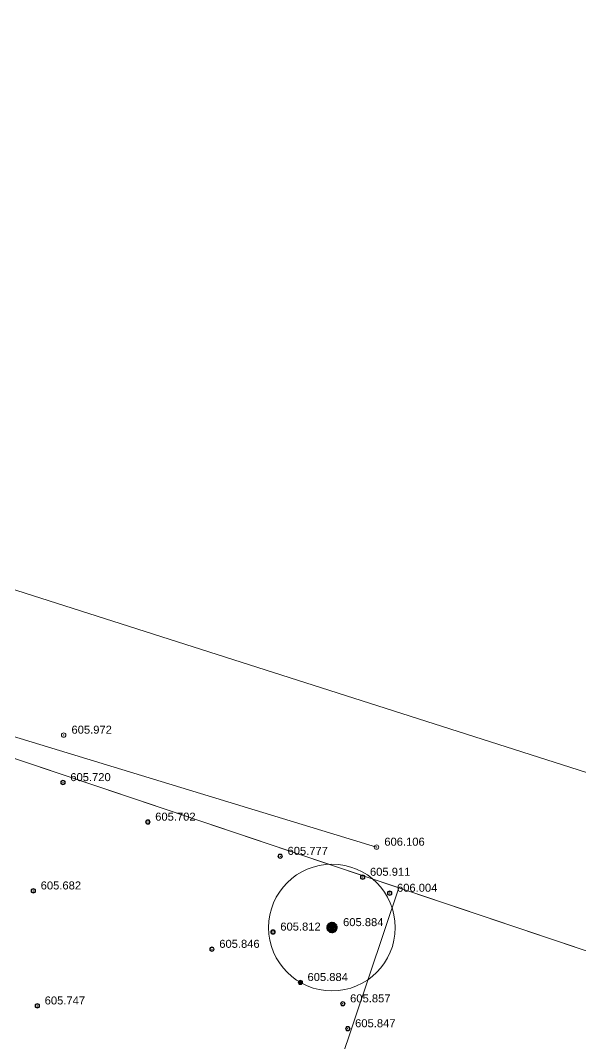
# Model space of a CAD drawing. Header units: metres. Extents: x 7508213 to 7508396, y 4696547 to 4696848.
# Drawn here: x 7508342.6 to 7508367.81, y 4696801.97 to 4696847.98 of the extents above; entities that cross this region are included whole.
import ezdxf

# ---------------------------------------------------------------- set-up
doc = ezdxf.new("R2010")
doc.units = ezdxf.units.M
doc.header["$PDMODE"] = 32
doc.header["$PDSIZE"] = 0.2
for name, color, linetype, lineweight, true_color in [('asfalt', 7, 'Continuous', 0, 0x7b8778), ('asfalt pikat', 7, 'Continuous', 0, 0x7b8778), ('peme kurorat', 7, 'Continuous', 0, 0x6dc43b)]:
    doc.layers.add(name, color=color, linetype=linetype, lineweight=lineweight, true_color=true_color)
for name, color, linetype, lineweight in [('Matjet', 210, 'Continuous', 0), ('Parc-Kojshi', 251, 'Continuous', 0), ('Parc-Re', 7, 'Continuous', 0), ('peme', 3, 'Continuous', 0)]:
    doc.layers.add(name, color=color, linetype=linetype, lineweight=lineweight)
doc.styles.get("Standard").update_dxf_attribs({"font": 'arial.ttf'})

# ---------------------------------------------------------------- blocks, each defined once
blk = doc.blocks.new('*U58')
at = {"color": 0, "linetype": 'ByBlock', "lineweight": -2, "transparency": 16777216}
blk.add_line((0, 0), (0, 0), dxfattribs=at)
blk.add_circle((0, 0), 0.5, dxfattribs=at)
blk = doc.blocks.new('*U1337', base_point=(7508357.333, 4696802.645, 605.847))
at = {"layer": 'Matjet', "linetype": 'ByBlock', "insert": (7508357.663, 4696802.885, 605.847), "char_height": 0.36, "attachment_point": 4}
blk.add_mtext('605.847', dxfattribs=at)
blk = doc.blocks.new('*U1338', base_point=(7508357.333, 4696802.645, 605.847))
at = {"layer": 'Matjet', "linetype": 'ByBlock', "lineweight": -2}
blk.add_blockref('*U1337', (7508357.333, 4696802.645, 605.847), dxfattribs=at)
blk = doc.blocks.new('*U1339', base_point=(7508357.333, 4696802.645, 605.847))
at = {"layer": 'Matjet', "linetype": 'ByBlock', "lineweight": -2}
blk.add_blockref('*U1338', (7508357.333, 4696802.645, 605.847), dxfattribs=at)
at = {"layer": 'Matjet', "linetype": 'ByBlock', "lineweight": -2, "xscale": 0.1599999968, "yscale": 0.1599999968, "zscale": 0.1599999968}
blk.add_blockref('*U58', (7508357.333, 4696802.645, 605.847), dxfattribs=at)
blk = doc.blocks.new('Tree 6')
at = {"color": 0, "linetype": 'ByBlock', "lineweight": -2}
for p, q in [((-0.092, 0.014), (-0.121, 0.015)), ((-0.089, 0.03), (-0.118, 0.039)), ((-0.069, 0.015), (-0.117, 0.025)), ((-0.1, 0.008), (-0.116, 0.006)), ((-0.091, 0.041), (-0.112, 0.052)), ((-0.09, 0.049), (-0.11, 0.058)), ((-0.048, 0.019), (-0.102, 0.04)), ((-0.083, 0.057), (-0.098, 0.064)), ((-0.073, 0.058), (-0.097, 0.073)), ((-0.044, 0.002), (-0.094, 0.005)), ((-0.052, 0.048), (-0.089, 0.08)), ((-0.044, 0.024), (-0.085, 0.046)), ((-0.062, 0.07), (-0.083, 0.093)), ((-0.037, 0.024), (-0.079, 0.051)), ((-0.058, 0.08), (-0.071, 0.101)), ((-0.032, 0.041), (-0.069, 0.086)), ((-0.054, 0.087), (-0.066, 0.106)), ((-0.019, 0.005), (-0.057, 0.015)), ((-0.043, 0.09), (-0.053, 0.104)), ((-0.026, 0.043), (-0.051, 0.082)), ((-0.034, 0.087), (-0.048, 0.112)), ((-0.02, 0.039), (-0.043, 0.084)), ((0, 0), (-0.042, -0.001)), ((-0.014, 0.014), (-0.041, 0.042)), ((-0.021, 0.067), (-0.037, 0.114)), ((0, 0), (-0.037, 0.02)), ((0, 0), (-0.036, -0.022)), ((0, 0), (-0.034, 0.002)), ((0, 0), (-0.03, -0.015)), ((0, 0), (-0.028, 0.018)), ((-0.018, 0.092), (-0.025, 0.121)), ((0, 0), (-0.022, 0.036)), ((0, 0), (-0.02, -0.037)), ((0, 0), (-0.018, -0.028)), ((-0.007, 0.051), (-0.016, 0.109)), ((-0.005, 0.019), (-0.015, 0.057)), ((0, 0), (-0.015, 0.03)), ((-0.01, 0.099), (-0.011, 0.123)), ((-0.003, 0.102), (-0.004, 0.124)), ((-0.001, 0.05), (-0.003, 0.096)), ((0, 0), (-0.002, -0.034)), ((0, 0), (-0.001, 0.042)), ((0, 0), (0.02, 0.037)), ((0, 0), (0.002, 0.034)), ((0, 0), (0.018, 0.028)), ((0, 0), (0.036, 0.022)), ((0, 0), (0.03, 0.015)), ((0, 0), (0.042, 0.001)), ((0, 0), (0.015, -0.03)), ((0, 0), (0.001, -0.042)), ((0, 0), (0.034, -0.002)), ((0, 0), (0.037, -0.02)), ((0, 0), (0.028, -0.018)), ((0, 0), (0.022, -0.036)), ((0.002, 0.044), (0.005, 0.094)), ((0.005, 0.019), (0.015, 0.057)), ((0.008, 0.1), (0.006, 0.116)), ((0.014, 0.092), (0.015, 0.121)), ((0.014, 0.014), (0.042, 0.041)), ((0.015, 0.069), (0.025, 0.117)), ((0.019, 0.048), (0.04, 0.102)), ((0.019, 0.005), (0.057, 0.015)), ((0.024, 0.044), (0.046, 0.085)), ((0.024, 0.037), (0.051, 0.079)), ((0.03, 0.089), (0.039, 0.118)), ((0.039, 0.02), (0.084, 0.043)), ((0.041, 0.091), (0.052, 0.112)), ((0.041, 0.032), (0.086, 0.069)), ((0.043, 0.026), (0.082, 0.051)), ((0.048, 0.052), (0.08, 0.089)), ((0.049, 0.09), (0.058, 0.11)), ((0.05, 0.001), (0.096, 0.003)), ((0.051, 0.007), (0.109, 0.016)), ((0.057, 0.083), (0.064, 0.098)), ((0.058, 0.073), (0.073, 0.097)), ((0.067, 0.021), (0.114, 0.037)), ((0.07, 0.062), (0.093, 0.083)), ((0.08, 0.058), (0.101, 0.071)), ((0.087, 0.054), (0.106, 0.066)), ((0.087, 0.034), (0.112, 0.048)), ((0.09, 0.043), (0.104, 0.053)), ((0.092, 0.018), (0.121, 0.025)), ((0.099, 0.01), (0.123, 0.011)), ((0.102, 0.003), (0.124, 0.004)), ((-0.102, -0.003), (-0.124, -0.004)), ((-0.099, -0.01), (-0.123, -0.011)), ((-0.092, -0.018), (-0.121, -0.025)), ((-0.067, -0.021), (-0.114, -0.037)), ((-0.087, -0.034), (-0.112, -0.048)), ((-0.051, -0.007), (-0.109, -0.016)), ((-0.087, -0.054), (-0.106, -0.066)), ((-0.09, -0.043), (-0.104, -0.053)), ((-0.08, -0.058), (-0.101, -0.071)), ((-0.05, -0.001), (-0.096, -0.003)), ((-0.07, -0.062), (-0.093, -0.083)), ((-0.041, -0.032), (-0.086, -0.069)), ((-0.039, -0.02), (-0.084, -0.043)), ((-0.043, -0.026), (-0.082, -0.051)), ((-0.048, -0.052), (-0.08, -0.089)), ((-0.058, -0.073), (-0.073, -0.097)), ((-0.057, -0.083), (-0.064, -0.098)), ((-0.049, -0.09), (-0.058, -0.11)), ((-0.019, -0.005), (-0.057, -0.015)), ((-0.041, -0.091), (-0.052, -0.112)), ((-0.024, -0.037), (-0.051, -0.079)), ((-0.024, -0.044), (-0.046, -0.085)), ((-0.014, -0.014), (-0.042, -0.041)), ((-0.019, -0.048), (-0.04, -0.102)), ((-0.03, -0.089), (-0.039, -0.118)), ((-0.015, -0.069), (-0.025, -0.117)), ((-0.005, -0.019), (-0.015, -0.057)), ((-0.014, -0.092), (-0.015, -0.121)), ((-0.008, -0.1), (-0.006, -0.116)), ((-0.002, -0.044), (-0.005, -0.094)), ((0.001, -0.05), (0.003, -0.096)), ((0.003, -0.102), (0.004, -0.124)), ((0.005, -0.019), (0.015, -0.057)), ((0.007, -0.051), (0.016, -0.109)), ((0.01, -0.099), (0.011, -0.123)), ((0.014, -0.014), (0.041, -0.042)), ((0.018, -0.092), (0.025, -0.121)), ((0.019, -0.005), (0.057, -0.015)), ((0.02, -0.039), (0.043, -0.084)), ((0.021, -0.067), (0.037, -0.114)), ((0.026, -0.043), (0.051, -0.082)), ((0.032, -0.041), (0.069, -0.086)), ((0.034, -0.087), (0.048, -0.112)), ((0.037, -0.024), (0.079, -0.051)), ((0.043, -0.09), (0.053, -0.104)), ((0.044, -0.002), (0.094, -0.005)), ((0.044, -0.024), (0.085, -0.046)), ((0.048, -0.019), (0.102, -0.04)), ((0.052, -0.048), (0.089, -0.08)), ((0.054, -0.087), (0.066, -0.106)), ((0.058, -0.08), (0.071, -0.101)), ((0.062, -0.07), (0.083, -0.093)), ((0.069, -0.015), (0.117, -0.025)), ((0.073, -0.058), (0.097, -0.073)), ((0.083, -0.057), (0.098, -0.064)), ((0.089, -0.03), (0.118, -0.039)), ((0.09, -0.049), (0.11, -0.058)), ((0.091, -0.041), (0.112, -0.052)), ((0.092, -0.014), (0.121, -0.015)), ((0.1, -0.008), (0.116, -0.006))]:
    blk.add_line(p, q, dxfattribs=at)
blk = doc.blocks.new('*U1340', base_point=(7508355.2, 4696804.724, 605.884))
at = {"layer": 'peme kurorat', "linetype": 'ByBlock', "insert": (7508355.52, 4696804.964, 605.884), "char_height": 0.36, "attachment_point": 4}
blk.add_mtext('{\\C256;605.884}', dxfattribs=at)
blk = doc.blocks.new('*U1341', base_point=(7508355.2, 4696804.724, 605.884))
at = {"layer": 'peme kurorat', "linetype": 'ByBlock', "lineweight": -2}
blk.add_blockref('*U1340', (7508355.2, 4696804.724, 605.884), dxfattribs=at)
blk = doc.blocks.new('*U1342', base_point=(7508355.2, 4696804.724, 605.884))
at = {"layer": 'peme kurorat', "linetype": 'ByBlock', "lineweight": -2, "xscale": 0.5627469421334539, "yscale": 0.5627469421334539, "zscale": 0.5627469421334539}
blk.add_blockref('Tree 6', (7508355.2, 4696804.724, 605.884), dxfattribs=at)
at = {"layer": 'peme kurorat', "linetype": 'ByBlock', "lineweight": -2}
blk.add_blockref('*U1341', (7508355.2, 4696804.724, 605.884), dxfattribs=at)
blk = doc.blocks.new('*U1343', base_point=(7508356.621, 4696807.192, 605.884))
at = {"layer": 'peme', "linetype": 'ByBlock', "insert": (7508357.121, 4696807.432, 605.884), "char_height": 0.36, "attachment_point": 4}
blk.add_mtext('{\\C256;605.884}', dxfattribs=at)
blk = doc.blocks.new('*U1344', base_point=(7508356.621, 4696807.192, 605.884))
at = {"layer": 'peme', "linetype": 'ByBlock', "lineweight": -2}
blk.add_blockref('*U1343', (7508356.621, 4696807.192, 605.884), dxfattribs=at)
blk = doc.blocks.new('*U1345', base_point=(7508356.621, 4696807.192, 605.884))
at = {"layer": 'peme', "linetype": 'ByBlock', "lineweight": -2}
blk.add_blockref('*U1344', (7508356.621, 4696807.192, 605.884), dxfattribs=at)
at = {"layer": 'peme', "linetype": 'ByBlock', "lineweight": -2, "xscale": 2.009810507619478, "yscale": 2.009810507619478, "zscale": 2.009810507619478}
blk.add_blockref('Tree 6', (7508356.621, 4696807.192, 605.884), dxfattribs=at)
blk = doc.blocks.new('*U1346', base_point=(7508359.217, 4696808.738, 606.004))
at = {"layer": 'Matjet', "linetype": 'ByBlock', "insert": (7508359.547, 4696808.978, 606.004), "char_height": 0.36, "attachment_point": 4}
blk.add_mtext('606.004', dxfattribs=at)
blk = doc.blocks.new('*U1347', base_point=(7508359.217, 4696808.738, 606.004))
at = {"layer": 'Matjet', "linetype": 'ByBlock', "lineweight": -2}
blk.add_blockref('*U1346', (7508359.217, 4696808.738, 606.004), dxfattribs=at)
blk = doc.blocks.new('*U1348', base_point=(7508359.217, 4696808.738, 606.004))
at = {"layer": 'Matjet', "linetype": 'ByBlock', "lineweight": -2}
blk.add_blockref('*U1347', (7508359.217, 4696808.738, 606.004), dxfattribs=at)
at = {"layer": 'Matjet', "linetype": 'ByBlock', "lineweight": -2, "xscale": 0.1599999968, "yscale": 0.1599999968, "zscale": 0.1599999968}
blk.add_blockref('*U58', (7508359.217, 4696808.738, 606.004), dxfattribs=at)
blk = doc.blocks.new('*U1349', base_point=(7508358.001, 4696809.457, 605.911))
at = {"layer": 'Matjet', "linetype": 'ByBlock', "insert": (7508358.331, 4696809.697, 605.911), "char_height": 0.36, "attachment_point": 4}
blk.add_mtext('605.911', dxfattribs=at)
blk = doc.blocks.new('*U1350', base_point=(7508358.001, 4696809.457, 605.911))
at = {"layer": 'Matjet', "linetype": 'ByBlock', "lineweight": -2}
blk.add_blockref('*U1349', (7508358.001, 4696809.457, 605.911), dxfattribs=at)
blk = doc.blocks.new('*U1351', base_point=(7508358.001, 4696809.457, 605.911))
at = {"layer": 'Matjet', "linetype": 'ByBlock', "lineweight": -2}
blk.add_blockref('*U1350', (7508358.001, 4696809.457, 605.911), dxfattribs=at)
at = {"layer": 'Matjet', "linetype": 'ByBlock', "lineweight": -2, "xscale": 0.1599999968, "yscale": 0.1599999968, "zscale": 0.1599999968}
blk.add_blockref('*U58', (7508358.001, 4696809.457, 605.911), dxfattribs=at)
blk = doc.blocks.new('*U1352', base_point=(7508358.627, 4696810.809, 606.106))
at = {"layer": 'asfalt pikat', "linetype": 'ByBlock', "insert": (7508358.977, 4696811.049, 606.106), "char_height": 0.36, "attachment_point": 4}
blk.add_mtext('{\\C256;606.106}', dxfattribs=at)
blk = doc.blocks.new('*U1353', base_point=(7508358.627, 4696810.809, 606.106))
at = {"layer": 'asfalt pikat', "linetype": 'ByBlock', "lineweight": -2}
blk.add_blockref('*U1352', (7508358.627, 4696810.809, 606.106), dxfattribs=at)
blk = doc.blocks.new('*U1354', base_point=(7508358.627, 4696810.809, 606.106))
at = {"layer": 'asfalt pikat', "linetype": 'ByBlock', "lineweight": -2}
blk.add_blockref('*U1353', (7508358.627, 4696810.809, 606.106), dxfattribs=at)
at = {"layer": 'asfalt pikat', "linetype": 'ByBlock', "lineweight": -2, "xscale": 0.1999999960000001, "yscale": 0.1999999960000001, "zscale": 0.1999999960000001}
blk.add_blockref('*U58', (7508358.627, 4696810.809, 606.106), dxfattribs=at)
blk = doc.blocks.new('*U1355', base_point=(7508354.291, 4696810.398, 605.777))
at = {"layer": 'Matjet', "linetype": 'ByBlock', "insert": (7508354.621, 4696810.638, 605.777), "char_height": 0.36, "attachment_point": 4}
blk.add_mtext('605.777', dxfattribs=at)
blk = doc.blocks.new('*U1356', base_point=(7508354.291, 4696810.398, 605.777))
at = {"layer": 'Matjet', "linetype": 'ByBlock', "lineweight": -2}
blk.add_blockref('*U1355', (7508354.291, 4696810.398, 605.777), dxfattribs=at)
blk = doc.blocks.new('*U1357', base_point=(7508354.291, 4696810.398, 605.777))
at = {"layer": 'Matjet', "linetype": 'ByBlock', "lineweight": -2}
blk.add_blockref('*U1356', (7508354.291, 4696810.398, 605.777), dxfattribs=at)
at = {"layer": 'Matjet', "linetype": 'ByBlock', "lineweight": -2, "xscale": 0.1599999968, "yscale": 0.1599999968, "zscale": 0.1599999968}
blk.add_blockref('*U58', (7508354.291, 4696810.398, 605.777), dxfattribs=at)
blk = doc.blocks.new('*U1358', base_point=(7508353.966, 4696806.991, 605.812))
at = {"layer": 'Matjet', "linetype": 'ByBlock', "insert": (7508354.296, 4696807.231, 605.812), "char_height": 0.36, "attachment_point": 4}
blk.add_mtext('605.812', dxfattribs=at)
blk = doc.blocks.new('*U1359', base_point=(7508353.966, 4696806.991, 605.812))
at = {"layer": 'Matjet', "linetype": 'ByBlock', "lineweight": -2}
blk.add_blockref('*U1358', (7508353.966, 4696806.991, 605.812), dxfattribs=at)
blk = doc.blocks.new('*U1360', base_point=(7508353.966, 4696806.991, 605.812))
at = {"layer": 'Matjet', "linetype": 'ByBlock', "lineweight": -2, "xscale": 0.1599999968, "yscale": 0.1599999968, "zscale": 0.1599999968}
blk.add_blockref('*U58', (7508353.966, 4696806.991, 605.812), dxfattribs=at)
at = {"layer": 'Matjet', "linetype": 'ByBlock', "lineweight": -2}
blk.add_blockref('*U1359', (7508353.966, 4696806.991, 605.812), dxfattribs=at)
blk = doc.blocks.new('*U1361', base_point=(7508348.336, 4696811.936, 605.702))
at = {"layer": 'Matjet', "linetype": 'ByBlock', "insert": (7508348.666, 4696812.176, 605.702), "char_height": 0.36, "attachment_point": 4}
blk.add_mtext('605.702', dxfattribs=at)
blk = doc.blocks.new('*U1362', base_point=(7508348.336, 4696811.936, 605.702))
at = {"layer": 'Matjet', "linetype": 'ByBlock', "lineweight": -2}
blk.add_blockref('*U1361', (7508348.336, 4696811.936, 605.702), dxfattribs=at)
blk = doc.blocks.new('*U1363', base_point=(7508348.336, 4696811.936, 605.702))
at = {"layer": 'Matjet', "linetype": 'ByBlock', "lineweight": -2}
blk.add_blockref('*U1362', (7508348.336, 4696811.936, 605.702), dxfattribs=at)
at = {"layer": 'Matjet', "linetype": 'ByBlock', "lineweight": -2, "xscale": 0.1599999968, "yscale": 0.1599999968, "zscale": 0.1599999968}
blk.add_blockref('*U58', (7508348.336, 4696811.936, 605.702), dxfattribs=at)
blk = doc.blocks.new('*U1364', base_point=(7508344.515, 4696813.714, 605.72))
at = {"layer": 'Matjet', "linetype": 'ByBlock', "insert": (7508344.845, 4696813.954, 605.72), "char_height": 0.36, "attachment_point": 4}
blk.add_mtext('605.720', dxfattribs=at)
blk = doc.blocks.new('*U1365', base_point=(7508344.515, 4696813.714, 605.72))
at = {"layer": 'Matjet', "linetype": 'ByBlock', "lineweight": -2}
blk.add_blockref('*U1364', (7508344.515, 4696813.714, 605.72), dxfattribs=at)
blk = doc.blocks.new('*U1366', base_point=(7508344.515, 4696813.714, 605.72))
at = {"layer": 'Matjet', "linetype": 'ByBlock', "lineweight": -2}
blk.add_blockref('*U1365', (7508344.515, 4696813.714, 605.72), dxfattribs=at)
at = {"layer": 'Matjet', "linetype": 'ByBlock', "lineweight": -2, "xscale": 0.1599999968, "yscale": 0.1599999968, "zscale": 0.1599999968}
blk.add_blockref('*U58', (7508344.515, 4696813.714, 605.72), dxfattribs=at)
blk = doc.blocks.new('*U1367', base_point=(7508344.548, 4696815.846, 605.972))
at = {"layer": 'asfalt pikat', "linetype": 'ByBlock', "insert": (7508344.898, 4696816.086, 605.972), "char_height": 0.36, "attachment_point": 4}
blk.add_mtext('{\\C256;605.972}', dxfattribs=at)
blk = doc.blocks.new('*U1368', base_point=(7508344.548, 4696815.846, 605.972))
at = {"layer": 'asfalt pikat', "linetype": 'ByBlock', "lineweight": -2}
blk.add_blockref('*U1367', (7508344.548, 4696815.846, 605.972), dxfattribs=at)
blk = doc.blocks.new('*U1369', base_point=(7508344.548, 4696815.846, 605.972))
at = {"layer": 'asfalt pikat', "linetype": 'ByBlock', "lineweight": -2}
blk.add_blockref('*U1368', (7508344.548, 4696815.846, 605.972), dxfattribs=at)
at = {"layer": 'asfalt pikat', "linetype": 'ByBlock', "lineweight": -2, "xscale": 0.1999999960000001, "yscale": 0.1999999960000001, "zscale": 0.1999999960000001}
blk.add_blockref('*U58', (7508344.548, 4696815.846, 605.972), dxfattribs=at)
blk = doc.blocks.new('*U1400', base_point=(7508343.182, 4696808.842, 605.682))
at = {"layer": 'Matjet', "linetype": 'ByBlock', "insert": (7508343.512, 4696809.082, 605.682), "char_height": 0.36, "attachment_point": 4}
blk.add_mtext('605.682', dxfattribs=at)
blk = doc.blocks.new('*U1401', base_point=(7508343.182, 4696808.842, 605.682))
at = {"layer": 'Matjet', "linetype": 'ByBlock', "lineweight": -2}
blk.add_blockref('*U1400', (7508343.182, 4696808.842, 605.682), dxfattribs=at)
blk = doc.blocks.new('*U1402', base_point=(7508343.182, 4696808.842, 605.682))
at = {"layer": 'Matjet', "linetype": 'ByBlock', "lineweight": -2, "xscale": 0.1599999968, "yscale": 0.1599999968, "zscale": 0.1599999968}
blk.add_blockref('*U58', (7508343.182, 4696808.842, 605.682), dxfattribs=at)
at = {"layer": 'Matjet', "linetype": 'ByBlock', "lineweight": -2}
blk.add_blockref('*U1401', (7508343.182, 4696808.842, 605.682), dxfattribs=at)
blk = doc.blocks.new('*U1403', base_point=(7508351.219, 4696806.217, 605.846))
at = {"layer": 'Matjet', "linetype": 'ByBlock', "insert": (7508351.549, 4696806.457, 605.846), "char_height": 0.36, "attachment_point": 4}
blk.add_mtext('605.846', dxfattribs=at)
blk = doc.blocks.new('*U1404', base_point=(7508351.219, 4696806.217, 605.846))
at = {"layer": 'Matjet', "linetype": 'ByBlock', "lineweight": -2}
blk.add_blockref('*U1403', (7508351.219, 4696806.217, 605.846), dxfattribs=at)
blk = doc.blocks.new('*U1405', base_point=(7508351.219, 4696806.217, 605.846))
at = {"layer": 'Matjet', "linetype": 'ByBlock', "lineweight": -2}
blk.add_blockref('*U1404', (7508351.219, 4696806.217, 605.846), dxfattribs=at)
at = {"layer": 'Matjet', "linetype": 'ByBlock', "lineweight": -2, "xscale": 0.1599999968, "yscale": 0.1599999968, "zscale": 0.1599999968}
blk.add_blockref('*U58', (7508351.219, 4696806.217, 605.846), dxfattribs=at)
blk = doc.blocks.new('*U1406', base_point=(7508357.108, 4696803.765, 605.857))
at = {"layer": 'Matjet', "linetype": 'ByBlock', "insert": (7508357.438, 4696804.005, 605.857), "char_height": 0.36, "attachment_point": 4}
blk.add_mtext('605.857', dxfattribs=at)
blk = doc.blocks.new('*U1407', base_point=(7508357.108, 4696803.765, 605.857))
at = {"layer": 'Matjet', "linetype": 'ByBlock', "lineweight": -2}
blk.add_blockref('*U1406', (7508357.108, 4696803.765, 605.857), dxfattribs=at)
blk = doc.blocks.new('*U1408', base_point=(7508357.108, 4696803.765, 605.857))
at = {"layer": 'Matjet', "linetype": 'ByBlock', "lineweight": -2, "xscale": 0.1599999968, "yscale": 0.1599999968, "zscale": 0.1599999968}
blk.add_blockref('*U58', (7508357.108, 4696803.765, 605.857), dxfattribs=at)
at = {"layer": 'Matjet', "linetype": 'ByBlock', "lineweight": -2}
blk.add_blockref('*U1407', (7508357.108, 4696803.765, 605.857), dxfattribs=at)
blk = doc.blocks.new('*U1415', base_point=(7508343.362, 4696803.67, 605.747))
at = {"layer": 'Matjet', "linetype": 'ByBlock', "insert": (7508343.692, 4696803.91, 605.747), "char_height": 0.36, "attachment_point": 4}
blk.add_mtext('605.747', dxfattribs=at)
blk = doc.blocks.new('*U1416', base_point=(7508343.362, 4696803.67, 605.747))
at = {"layer": 'Matjet', "linetype": 'ByBlock', "lineweight": -2}
blk.add_blockref('*U1415', (7508343.362, 4696803.67, 605.747), dxfattribs=at)
blk = doc.blocks.new('*U1417', base_point=(7508343.362, 4696803.67, 605.747))
at = {"layer": 'Matjet', "linetype": 'ByBlock', "lineweight": -2}
blk.add_blockref('*U1416', (7508343.362, 4696803.67, 605.747), dxfattribs=at)
at = {"layer": 'Matjet', "linetype": 'ByBlock', "lineweight": -2, "xscale": 0.1599999968, "yscale": 0.1599999968, "zscale": 0.1599999968}
blk.add_blockref('*U58', (7508343.362, 4696803.67, 605.747), dxfattribs=at)

msp = doc.modelspace()

# ---------------------------------------------------------------- linework, layer by layer
at = {"layer": 'asfalt'}
msp.add_polyline3d([(7508358.627, 4696810.809, 606.106), (7508329.543, 4696819.672, 605.866), (7508321.547, 4696822.608, 605.784), (7508314.828, 4696824.441, 605.752)], dxfattribs=at)
at = {"layer": 'asfalt pikat'}
for p in [(7508344.548, 4696815.846, 605.972), (7508358.627, 4696810.809, 606.106)]:
    msp.add_point(p, dxfattribs=at)
at = {"layer": 'Matjet'}
for p in [(7508344.515, 4696813.714, 605.72), (7508348.336, 4696811.936, 605.702), (7508354.291, 4696810.398, 605.777), (7508358.001, 4696809.457, 605.911), (7508343.182, 4696808.842, 605.682), (7508359.217, 4696808.738, 606.004), (7508353.966, 4696806.991, 605.812), (7508351.219, 4696806.217, 605.846), (7508357.108, 4696803.765, 605.857), (7508343.362, 4696803.67, 605.747), (7508357.333, 4696802.645, 605.847)]:
    msp.add_point(p, dxfattribs=at)
at = {"layer": 'Parc-Kojshi'}
msp.add_lwpolyline([(7508266.242, 4696847.984), (7508295.352, 4696836.733), (7508323.272, 4696828.461), (7508376.382, 4696811.509), (7508378.462, 4696813.189), (7508376.181, 4696803.419), (7508321.191, 4696821.902), (7508277.532, 4696834.894), (7508256.462, 4696839.505), (7508244.611, 4696836.326), (7508266.242, 4696847.984)], close=True, dxfattribs=at)
at = {"layer": 'Parc-Re', "flags": 128}
msp.add_lwpolyline([(7508243.875, 4696612.831), (7508268.398, 4696724.717), (7508215.238, 4696734.24), (7508215.569, 4696763.219), (7508212.93, 4696782.929), (7508212.93, 4696793.808), (7508216.721, 4696814.178), (7508220.981, 4696845.627), (7508225.342, 4696846.137), (7508234.813, 4696834.987), (7508244.611, 4696836.326), (7508256.462, 4696839.505), (7508277.532, 4696834.894), (7508321.191, 4696821.902), (7508376.181, 4696803.419), (7508360.2, 4696770.031), (7508349.879, 4696734.422), (7508342.418, 4696709.343), (7508341.828, 4696703.513), (7508324.647, 4696675.795)], dxfattribs=at)
for points in [[(7508367.048, 4696784.338), (7508352.944, 4696789.074), (7508359.635, 4696808.98), (7508321.191, 4696821.902), (7508313.783, 4696824.107), (7508302.842, 4696770.141), (7508356.17, 4696756.126), (7508360.2, 4696770.031)], [(7508376.181, 4696803.419), (7508359.635, 4696808.98), (7508352.944, 4696789.074), (7508367.048, 4696784.338)]]:
    msp.add_lwpolyline(points, close=True, dxfattribs=at)
at = {"layer": 'peme'}
msp.add_point((7508356.621, 4696807.192, 605.884), dxfattribs=at)
at = {"layer": 'peme kurorat'}
msp.add_circle((7508356.621, 4696807.192, 605.962), 2.849, dxfattribs=at)
msp.add_point((7508355.2, 4696804.724, 605.884), dxfattribs=at)

# ---------------------------------------------------------------- block references
at = {"layer": 'asfalt pikat'}
for name, p in [('*U1369', (7508344.548, 4696815.846, 605.972)), ('*U1354', (7508358.627, 4696810.809, 606.106))]:
    msp.add_blockref(name, p, dxfattribs=at)
at = {"layer": 'Matjet'}
for name, p in [('*U1366', (7508344.515, 4696813.714, 605.72)), ('*U1363', (7508348.336, 4696811.936, 605.702)), ('*U1357', (7508354.291, 4696810.398, 605.777)), ('*U1351', (7508358.001, 4696809.457, 605.911)), ('*U1402', (7508343.182, 4696808.842, 605.682)), ('*U1348', (7508359.217, 4696808.738, 606.004)), ('*U1360', (7508353.966, 4696806.991, 605.812)), ('*U1405', (7508351.219, 4696806.217, 605.846)), ('*U1417', (7508343.362, 4696803.67, 605.747)), ('*U1408', (7508357.108, 4696803.765, 605.857)), ('*U1339', (7508357.333, 4696802.645, 605.847))]:
    msp.add_blockref(name, p, dxfattribs=at)
at = {"layer": 'peme'}
msp.add_blockref('*U1345', (7508356.621, 4696807.192, 605.884), dxfattribs=at)
at = {"layer": 'peme kurorat'}
msp.add_blockref('*U1342', (7508355.2, 4696804.724, 605.884), dxfattribs=at)

doc.saveas('drawing.dxf')
